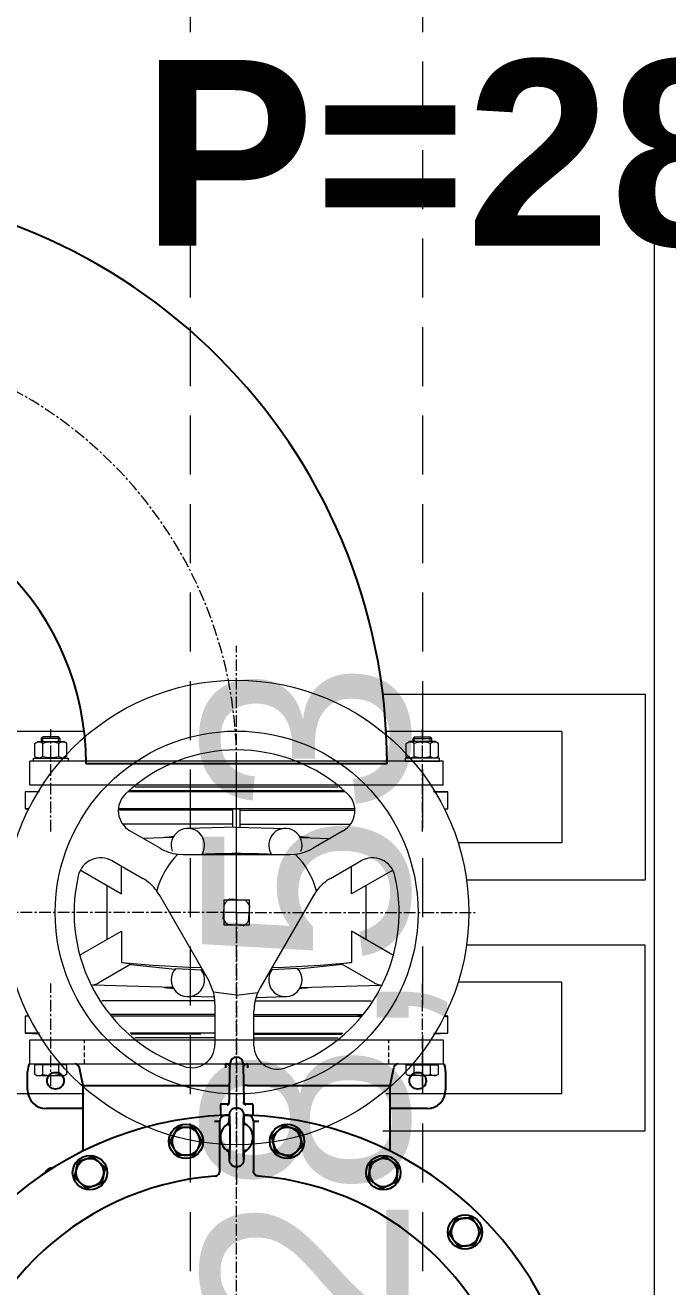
# Model space of a CAD drawing. Header units: millimetres. Extents: x 47998 to 491357, y 29487 to 305355.
# Drawn here: x 49682.9 to 49752.1, y 30411.9 to 30547.7 of the extents above; entities that cross this region are included whole.
import ezdxf

# ---------------------------------------------------------------- set-up
doc = ezdxf.new("R2010")
doc.units = ezdxf.units.MM
for name, pattern in [('GP kota 28.53_PBS_arhitektura$0$HIDDEN', [9.525, 6.35, -3.175]), ('GP kota 28.53_PBS_strojarstvo_rashladni_sustav$0$CENTER', [2, 1.25, -0.25, 0.25, -0.25]), ('GP kota 28.53_PBS_strojarstvo_rashladni_sustav$0$DASHED', [0.75, 0.5, -0.25])]:
    doc.linetypes.add(name, pattern=pattern)
doc.styles.add('GP kota 28.53_PBS_arhitektura$0$KOTE', font='arial.ttf')
doc.styles.add('MtXpl_Arial_Unicode_', font='')
doc.styles.get('MtXpl_Arial_Unicode_').set_extended_font_data('@Arial Unicode MS', bold=True)

msp = doc.modelspace()

# ---------------------------------------------------------------- linework, layer by layer
at = {"color": 252, "linetype": 'GP kota 28.53_PBS_arhitektura$0$HIDDEN', "lineweight": 18}
for p, q in [((49700.68, 30619.95), (49700.68, 30169.95)), ((49725.68, 30619.95), (49725.68, 30169.95))]:
    msp.add_line(p, q, dxfattribs=at)
at = {"color": 20, "linetype": 'Continuous', "lineweight": 18}
msp.add_line((49750.68, 30249.95), (49750.68, 30534.95), dxfattribs=at)
at = {"color": 4, "linetype": 'GP kota 28.53_PBS_strojarstvo_rashladni_sustav$0$CENTER', "lineweight": 9}
for p, q in [((49705.68, 30452.16), (49705.68, 30480.88)), ((49685.68, 30460.87), (49685.68, 30471.88)), ((49725.68, 30460.87), (49725.68, 30471.88)), ((49705.68, 30345.36), (49705.68, 30468.17)), ((49705.68, 30452.16), (49677.96, 30452.16)), ((49705.68, 30452.16), (49731.37, 30452.16)), ((49705.68, 30452.16), (49705.68, 30422.67)), ((49685.68, 30433.52), (49685.68, 30444.53)), ((49725.68, 30433.52), (49725.68, 30444.53))]:
    msp.add_line(p, q, dxfattribs=at)
at = {"color": 1, "linetype": 'Continuous', "lineweight": 15}
for p, q in [((49721.42, 30475.66), (49749.68, 30475.66)), ((49749.68, 30475.66), (49749.68, 30455.66)), ((49689.27, 30471.66), (49670.68, 30471.66)), ((49740.68, 30471.66), (49721.77, 30471.66)), ((49740.68, 30471.66), (49740.68, 30459.66)), ((49716.59, 30465.66), (49694.77, 30465.66)), ((49684.47, 30465.2), (49682.93, 30465.16)), ((49684.45, 30465.16), (49682.93, 30465.16)), ((49682.93, 30465.16), (49682.93, 30463.31)), ((49717.32, 30465.16), (49694.04, 30465.16)), ((49717.17, 30465.26), (49694.19, 30465.26)), ((49728.43, 30465.16), (49726.88, 30465.2)), ((49726.91, 30465.16), (49728.43, 30465.16)), ((49728.43, 30463.31), (49728.43, 30465.16)), ((49683.3, 30463.31), (49682.93, 30463.31)), ((49682.93, 30463.31), (49683.3, 30463.3)), ((49705.28, 30463.16), (49692.99, 30463.16)), ((49718.35, 30463.31), (49693.01, 30463.31)), ((49705.28, 30461.34), (49705.28, 30463.29)), ((49706.08, 30463.29), (49705.28, 30463.29)), ((49706.08, 30461.34), (49706.08, 30463.29)), ((49706.08, 30463.16), (49718.37, 30463.16)), ((49728.05, 30463.31), (49728.43, 30463.31)), ((49728.06, 30463.3), (49728.43, 30463.31)), ((49705.28, 30461.68), (49693.43, 30461.68)), ((49706.08, 30461.68), (49717.92, 30461.68)), ((49697.44, 30459.08), (49694.19, 30460.96)), ((49698.82, 30460.22), (49695.61, 30460.14)), ((49705.68, 30461.35), (49700.38, 30461.21)), ((49705.68, 30461.35), (49710.98, 30461.21)), ((49712.54, 30460.22), (49715.74, 30460.13)), ((49717.16, 30460.96), (49713.91, 30459.08)), ((49740.68, 30459.66), (49729.53, 30459.66)), ((49692.31, 30457.71), (49695.57, 30455.83)), ((49699.35, 30458.45), (49699.94, 30458.41)), ((49699.94, 30458.41), (49711.41, 30458.41)), ((49711.41, 30458.41), (49712, 30458.45)), ((49715.79, 30455.83), (49719.04, 30457.71)), ((49689.03, 30456.63), (49693.3, 30454.16)), ((49693.3, 30454.16), (49693.3, 30457.14)), ((49718.05, 30454.16), (49718.05, 30457.14)), ((49722.33, 30456.62), (49718.05, 30454.16)), ((49691.73, 30449.25), (49691.73, 30455.07)), ((49719.63, 30449.25), (49719.63, 30455.07)), ((49749.68, 30455.66), (49730.43, 30455.66)), ((49697.4, 30454), (49697.07, 30454.49)), ((49702.68, 30444.84), (49697.4, 30454)), ((49704.33, 30453.51), (49707.03, 30453.51)), ((49704.33, 30450.81), (49704.33, 30453.51)), ((49706.62, 30453.45), (49704.95, 30453.59)), ((49707.03, 30453.51), (49707.03, 30450.81)), ((49713.96, 30454), (49708.22, 30444.07)), ((49714.28, 30454.49), (49713.96, 30454)), ((49704.25, 30451.44), (49704.38, 30453.1)), ((49706.97, 30451.22), (49707.1, 30452.88)), ((49707.03, 30450.81), (49704.33, 30450.81)), ((49706.4, 30450.73), (49704.73, 30450.87)), ((49689.03, 30447.7), (49693.3, 30450.16)), ((49693.3, 30450.16), (49693.3, 30446.78)), ((49718.05, 30450.16), (49718.05, 30446.77)), ((49722.33, 30447.69), (49718.05, 30450.16)), ((49749.68, 30448.66), (49730.43, 30448.66)), ((49749.68, 30428.66), (49749.68, 30448.66)), ((49694.38, 30446.63), (49690.83, 30444.58)), ((49693.3, 30446.78), (49694.38, 30446.63)), ((49693.3, 30446.78), (49696.69, 30446.49)), ((49714.66, 30446.49), (49718.05, 30446.77)), ((49718.05, 30446.77), (49716.97, 30446.63)), ((49716.97, 30446.63), (49720.53, 30444.58)), ((49694.26, 30446.56), (49699.05, 30446.07)), ((49696.69, 30446.49), (49700.54, 30446.27)), ((49699.12, 30446.15), (49701.87, 30445.99)), ((49700.54, 30446.27), (49701.88, 30446.23)), ((49709.47, 30446.23), (49710.81, 30446.27)), ((49712.23, 30446.15), (49709.48, 30445.99)), ((49710.81, 30446.27), (49714.66, 30446.49)), ((49717.09, 30446.56), (49712.3, 30446.07)), ((49698.82, 30444.1), (49690.22, 30444.33)), ((49703.19, 30443.6), (49702.68, 30444.84)), ((49708.22, 30444.07), (49707.96, 30443.54)), ((49712.53, 30444.1), (49721.13, 30444.33)), ((49740.68, 30444.66), (49729.53, 30444.66)), ((49740.68, 30432.66), (49740.68, 30444.66)), ((49703.34, 30442.64), (49691.17, 30442.64)), ((49703.3, 30443.04), (49700.38, 30443.11)), ((49705.68, 30443.25), (49703.19, 30443.6)), ((49705.68, 30443.25), (49707.96, 30443.54)), ((49707.68, 30442.64), (49720.16, 30442.64)), ((49707.78, 30443.03), (49710.97, 30443.11)), ((49703.35, 30441.17), (49692.14, 30441.17)), ((49703.35, 30442.34), (49703.35, 30437.96)), ((49707.55, 30437.81), (49707.55, 30441.57)), ((49707.55, 30441.17), (49719.27, 30441.17)), ((49683.3, 30441.02), (49682.93, 30441.01)), ((49683.3, 30441.01), (49682.93, 30441.01)), ((49682.93, 30441.01), (49682.93, 30439.16)), ((49703.35, 30441.01), (49692.3, 30441.01)), ((49707.55, 30441.01), (49719.1, 30441.01)), ((49718.87, 30441.11), (49718.72, 30441.1)), ((49718.72, 30441.1), (49718.87, 30441.08)), ((49719.21, 30441.11), (49718.87, 30441.11)), ((49718.87, 30441.08), (49719.17, 30441.07)), ((49728.05, 30441.01), (49728.43, 30441.01)), ((49728.43, 30441.01), (49728.06, 30441.02)), ((49728.43, 30439.16), (49728.43, 30441.01)), ((49684.45, 30439.16), (49682.93, 30439.16)), ((49682.93, 30439.16), (49684.47, 30439.12)), ((49703.35, 30439.16), (49694.22, 30439.16)), ((49701.82, 30439.06), (49694.32, 30439.06)), ((49703.35, 30438.66), (49694.73, 30438.66)), ((49707.55, 30439.16), (49717.11, 30439.16)), ((49707.55, 30439.06), (49717, 30439.06)), ((49707.55, 30438.66), (49716.56, 30438.66)), ((49726.88, 30439.12), (49728.43, 30439.16)), ((49726.91, 30439.16), (49728.43, 30439.16)), ((49689.27, 30432.66), (49670.68, 30432.66)), ((49740.68, 30432.66), (49721.77, 30432.66)), ((49721.42, 30428.66), (49749.68, 30428.66))]:
    msp.add_line(p, q, dxfattribs=at)
at = {"color": 1, "linetype": 'Continuous', "lineweight": 9, "extrusion": (-0.707107, 0.707107, 0)}
for p, q in [((49684.68, 30470.9), (49684.83, 30471.06)), ((49724.83, 30471.06), (49724.68, 30470.9))]:
    msp.add_line(p, q, dxfattribs=at)
at = {"color": 1, "linetype": 'Continuous', "lineweight": 9, "extrusion": (6.12323e-17, 1, 0)}
for p, q in [((49686.52, 30471.06), (49684.83, 30471.06)), ((49724.83, 30471.06), (49726.52, 30471.06)), ((49684.29, 30470.56), (49687.06, 30470.56)), ((49686.68, 30470.9), (49684.68, 30470.9)), ((49727.06, 30470.56), (49724.29, 30470.56)), ((49724.68, 30470.9), (49726.68, 30470.9))]:
    msp.add_line(p, q, dxfattribs=at)
at = {"color": 4, "linetype": 'Continuous', "lineweight": 9, "extrusion": (-1, 6.12323e-17, 0)}
for p, q in [((49684.83, 30470.56), (49684.83, 30471.06)), ((49686.52, 30470.56), (49686.52, 30471.06))]:
    msp.add_line(p, q, dxfattribs=at)
at = {"color": 1, "linetype": 'Continuous', "lineweight": 9, "extrusion": (0.707107, 0.707107, 0)}
for p, q in [((49686.52, 30471.06), (49686.68, 30470.9)), ((49726.68, 30470.9), (49726.52, 30471.06))]:
    msp.add_line(p, q, dxfattribs=at)
at = {"color": 4, "linetype": 'Continuous', "lineweight": 9, "extrusion": (1, -6.12323e-17, 0)}
for p, q in [((49724.83, 30470.56), (49724.83, 30471.06)), ((49726.52, 30470.56), (49726.52, 30471.06))]:
    msp.add_line(p, q, dxfattribs=at)
at = {"color": 1, "linetype": 'Continuous', "lineweight": 9, "extrusion": (-0.5, 0.866025, 0)}
for p, q in [((49683.94, 30470.36), (49684.29, 30470.56)), ((49723.94, 30470.36), (49724.29, 30470.56)), ((49687.41, 30468.96), (49687.06, 30468.76)), ((49727.41, 30468.96), (49727.06, 30468.76)), ((49687.41, 30434.75), (49687.18, 30434.61)), ((49727.41, 30434.75), (49727.18, 30434.61))]:
    msp.add_line(p, q, dxfattribs=at)
at = {"color": 1, "linetype": 'Continuous', "lineweight": 9, "extrusion": (-1, 6.12323e-17, 0)}
for p, q in [((49683.94, 30468.96), (49683.94, 30470.36)), ((49684.68, 30470.56), (49684.68, 30470.9)), ((49684.81, 30468.96), (49684.81, 30470.36)), ((49686.54, 30468.96), (49686.54, 30470.36)), ((49686.68, 30470.56), (49686.68, 30470.9)), ((49687.41, 30468.96), (49687.41, 30470.36))]:
    msp.add_line(p, q, dxfattribs=at)
at = {"color": 1, "linetype": 'Continuous', "lineweight": 9, "extrusion": (0.5, 0.866025, 0)}
for p, q in [((49687.41, 30470.36), (49687.06, 30470.56)), ((49727.41, 30470.36), (49727.06, 30470.56)), ((49683.94, 30468.96), (49684.29, 30468.76)), ((49723.94, 30468.96), (49724.29, 30468.76)), ((49683.94, 30434.75), (49684.18, 30434.61)), ((49723.94, 30434.75), (49724.18, 30434.61))]:
    msp.add_line(p, q, dxfattribs=at)
at = {"color": 1, "linetype": 'Continuous', "lineweight": 9, "extrusion": (1, -6.12323e-17, 0)}
for p, q in [((49723.94, 30468.96), (49723.94, 30470.36)), ((49724.68, 30470.56), (49724.68, 30470.9)), ((49724.81, 30468.96), (49724.81, 30470.36)), ((49726.54, 30468.96), (49726.54, 30470.36)), ((49726.68, 30470.56), (49726.68, 30470.9)), ((49727.41, 30468.96), (49727.41, 30470.36))]:
    msp.add_line(p, q, dxfattribs=at)
at = {"color": 1, "linetype": 'Continuous', "lineweight": 9}
for p, q in [((49683.43, 30465.86), (49683.43, 30468.46)), ((49727.93, 30468.46), (49683.43, 30468.46)), ((49683.83, 30468.46), (49683.83, 30468.76)), ((49683.83, 30468.76), (49687.53, 30468.76)), ((49687.53, 30468.46), (49683.83, 30468.46)), ((49687.53, 30468.76), (49687.53, 30468.46)), ((49727.53, 30468.76), (49723.83, 30468.76)), ((49723.83, 30468.76), (49723.83, 30468.46)), ((49723.83, 30468.46), (49727.53, 30468.46)), ((49727.53, 30468.46), (49727.53, 30468.76)), ((49727.93, 30465.86), (49727.93, 30468.46)), ((49727.93, 30465.86), (49683.43, 30465.86)), ((49683.43, 30435.86), (49683.43, 30438.46)), ((49683.43, 30438.46), (49727.93, 30438.46)), ((49727.93, 30438.46), (49727.93, 30435.86)), ((49683.43, 30435.86), (49727.93, 30435.86))]:
    msp.add_line(p, q, dxfattribs=at)
at = {"color": 1, "linetype": 'Continuous', "lineweight": -3}
for p, q in [((49721.87, 30468.17), (49689.48, 30468.17)), ((49683.18, 30433.06), (49683.18, 30435.06)), ((49689.15, 30433.56), (49688.76, 30435.46)), ((49722.21, 30433.56), (49722.6, 30435.46)), ((49728.18, 30435.06), (49728.18, 30433.06)), ((49689.15, 30433.56), (49704.52, 30433.56)), ((49689.15, 30426.49), (49689.15, 30433.56)), ((49704.52, 30433.56), (49704.52, 30433.56)), ((49706.84, 30433.56), (49706.83, 30433.56)), ((49706.84, 30433.56), (49722.21, 30433.56)), ((49722.21, 30426.49), (49722.21, 30433.56)), ((49704.9, 30431.77), (49704.9, 30431.77)), ((49706.46, 30431.77), (49706.46, 30431.77)), ((49689.15, 30431.06), (49685.18, 30431.06)), ((49703.95, 30431.46), (49703.93, 30430.36)), ((49703.93, 30430.36), (49704.92, 30430.36)), ((49704.05, 30431.56), (49704.73, 30431.56)), ((49704.73, 30431.56), (49704.73, 30431.56)), ((49705.08, 30431.15), (49705.08, 30431.15)), ((49706.28, 30431.15), (49706.28, 30431.15)), ((49706.44, 30430.36), (49707.43, 30430.36)), ((49706.62, 30431.56), (49707.31, 30431.56)), ((49706.62, 30431.56), (49706.62, 30431.56)), ((49707.41, 30431.46), (49707.43, 30430.36)), ((49726.18, 30431.06), (49722.21, 30431.06)), ((49703.88, 30424.33), (49703.88, 30429.74)), ((49704.73, 30429.29), (49704.67, 30429.37)), ((49706.62, 30429.29), (49706.68, 30429.37)), ((49707.48, 30429.74), (49707.48, 30424.33)), ((49708.08, 30429.68), (49707.48, 30429.68)), ((49704.73, 30426.63), (49704.67, 30426.55)), ((49706.62, 30426.63), (49706.68, 30426.55))]:
    msp.add_line(p, q, dxfattribs=at)
at = {"color": 5, "linetype": 'GP kota 28.53_PBS_strojarstvo_rashladni_sustav$0$DASHED', "lineweight": 15}
for p, q in [((49689.3, 30435.86), (49689.3, 30438.46)), ((49722.05, 30435.86), (49722.05, 30438.46))]:
    msp.add_line(p, q, dxfattribs=at)
at = {"color": 1, "linetype": 'Continuous', "lineweight": 9, "extrusion": (-1, 4.28626e-16, 0)}
for p, q in [((49683.94, 30434.75), (49683.94, 30435.78)), ((49684.29, 30435.78), (49684.29, 30435.86)), ((49684.81, 30434.75), (49684.81, 30435.78)), ((49686.54, 30434.75), (49686.54, 30435.78)), ((49687.06, 30435.78), (49687.06, 30435.86)), ((49687.41, 30434.75), (49687.41, 30435.78))]:
    msp.add_line(p, q, dxfattribs=at)
at = {"color": 1, "linetype": 'Continuous', "lineweight": 9, "extrusion": (4.28626e-16, 1, 0)}
for p, q in [((49687.41, 30435.78), (49683.94, 30435.78)), ((49723.94, 30435.78), (49727.41, 30435.78)), ((49684.18, 30434.61), (49687.18, 30434.61)), ((49727.18, 30434.61), (49724.18, 30434.61))]:
    msp.add_line(p, q, dxfattribs=at)
at = {"color": 1, "linetype": 'Continuous', "lineweight": 9, "extrusion": (1, -4.28626e-16, 0)}
for p, q in [((49723.94, 30434.75), (49723.94, 30435.78)), ((49724.29, 30435.78), (49724.29, 30435.86)), ((49724.81, 30434.75), (49724.81, 30435.78)), ((49726.54, 30434.75), (49726.54, 30435.78)), ((49727.06, 30435.78), (49727.06, 30435.86)), ((49727.41, 30434.75), (49727.41, 30435.78))]:
    msp.add_line(p, q, dxfattribs=at)
at = {"color": 1, "linetype": 'Continuous', "lineweight": 15}
for radius in [25, 19.53]:
    msp.add_circle((49705.68, 30452.16), radius, dxfattribs=at)
at = {"color": 1, "linetype": 'Continuous', "lineweight": -3}
for centre, radius in [((49686.18, 30434.06), 0.9), ((49725.18, 30434.06), 0.9), ((49700.23, 30427.53), 1.85), ((49711.12, 30427.53), 1.85), ((49689.88, 30424.17), 1.85), ((49721.48, 30424.17), 1.85), ((49730.28, 30417.77), 1.85)]:
    msp.add_circle(centre, radius, dxfattribs=at)
for centre, radius, start, end in [((49659.98, 30468.17), 61.89, 0, 90), ((49659.98, 30468.17), 29.5, 0, 90), ((49685.18, 30435.06), 2, 156.4218, 180), ((49688.27, 30435.36), 0.5, 11.5493, 90), ((49704.48, 30435.26), 0.6, 34.908, 90), ((49705.68, 30435.91), 0.7, 1.8923, 178.1077), ((49706.88, 30435.26), 0.6, 90, 145.0921), ((49723.08, 30435.36), 0.5, 90, 168.4507), ((49726.18, 30435.06), 2, 0, 23.5782), ((49685.18, 30433.06), 2, 180, 270), ((49726.18, 30433.06), 2, 270, 0), ((49705.68, 30393.16), 37.2, 91.8789, 178.1211), ((49704.48, 30429.74), 0.6, 91.8789, 180), ((49704.05, 30431.46), 0.1, 90, 179), ((49705.68, 30393.16), 37.2, 91.1737, 91.8789), ((49705.68, 30393.16), 37.2, 88.1211, 88.8263), ((49705.68, 30393.16), 37.2, 1.8789, 88.1211), ((49706.88, 30429.74), 0.6, 0, 88.1211), ((49707.31, 30431.46), 0.1, 1, 90), ((49700.23, 30427.53), 1.5, 90, 150), ((49700.23, 30427.53), 1.5, 30, 90), ((49705.68, 30427.96), 1.75, 121.1704, 238.8295), ((49705.68, 30427.96), 1.75, 301.1704, 58.8193), ((49711.12, 30427.53), 1.5, 72, 132), ((49711.12, 30427.53), 1.5, 12, 72), ((49700.23, 30427.53), 1.5, 150, 210), ((49700.23, 30427.53), 1.5, 330, 30), ((49711.12, 30427.53), 1.5, 132, 192), ((49711.12, 30427.53), 1.5, 312, 12), ((49700.23, 30427.53), 1.5, 210, 270), ((49700.23, 30427.53), 1.5, 270, 330), ((49711.12, 30427.53), 1.5, 192, 252), ((49711.12, 30427.53), 1.5, 252, 312), ((49689.88, 30424.17), 1.5, 108, 168), ((49689.88, 30424.17), 1.5, 48, 108), ((49689.88, 30424.17), 1.5, 348, 48), ((49721.48, 30424.17), 1.5, 114, 174), ((49721.48, 30424.17), 1.5, 54, 114), ((49721.48, 30424.17), 1.5, 354, 54), ((49705.68, 30393.16), 30.72, 94.3982, 175.6018), ((49685.91, 30423.74), 0.95, 88.4287, 157.3158), ((49689.88, 30424.17), 1.5, 168, 228), ((49689.88, 30424.17), 1.5, 288, 348), ((49705.68, 30393.27), 31.09, 86.70248376371835, 86.70251591370993), ((49705.68, 30393.16), 30.72, 4.3982, 85.6018), ((49721.48, 30424.17), 1.5, 174, 234), ((49721.48, 30424.17), 1.5, 294, 354), ((49689.88, 30424.17), 1.5, 228, 288), ((49721.48, 30424.17), 1.5, 234, 294), ((49730.28, 30417.77), 1.5, 156, 216), ((49730.28, 30417.77), 1.5, 96, 156), ((49730.28, 30417.77), 1.5, 36, 96), ((49730.28, 30417.77), 1.5, 336, 36), ((49730.28, 30417.77), 1.5, 216, 276), ((49730.28, 30417.77), 1.5, 276, 336)]:
    msp.add_arc(centre, radius, start, end, dxfattribs=at)
at = {"color": 4, "linetype": 'GP kota 28.53_PBS_strojarstvo_rashladni_sustav$0$CENTER', "lineweight": 9}
msp.add_arc((49659.98, 30468.17), 45.7, 0, 90, dxfattribs=at)
at = {"color": 1, "linetype": 'Continuous', "lineweight": 9}
for centre, radius, start, end in [((49684.38, 30469.73), 0.766, 55.5615, 115.5615), ((49685.68, 30467.63), 2.86, 72.383, 107.617), ((49686.98, 30469.73), 0.766, 64.4385, 124.4385), ((49724.38, 30469.73), 0.766, 55.5615, 115.5615), ((49725.68, 30467.63), 2.86, 72.383, 107.617), ((49726.98, 30469.73), 0.766, 64.4385, 124.4385), ((49684.38, 30469.59), 0.766, 244.4385, 304.4385), ((49685.68, 30471.69), 2.86, 252.383, 287.617), ((49686.98, 30469.59), 0.766, 235.5615, 295.5615), ((49724.38, 30469.59), 0.766, 244.4385, 304.4385), ((49725.68, 30471.69), 2.86, 252.383, 287.617), ((49726.98, 30469.59), 0.766, 235.5615, 295.5615), ((49684.38, 30435.38), 0.766, 244.4469, 304.4469), ((49685.68, 30437.47), 2.86, 252.3875, 287.6125), ((49686.98, 30435.38), 0.766, 235.5531, 295.5531), ((49724.38, 30435.38), 0.766, 244.4469, 304.4469), ((49725.68, 30437.47), 2.86, 252.3875, 287.6125), ((49726.98, 30435.38), 0.766, 235.5531, 295.5531)]:
    msp.add_arc(centre, radius, start, end, dxfattribs=at)
at = {"color": 1, "linetype": 'Continuous', "lineweight": 15}
for centre, radius, start, end in [((49705.68, 30452.16), 17.5, 46.9578, 133.0422), ((49695.44, 30463.12), 2.5, 133.0422, 240), ((49715.91, 30463.12), 2.5, 300, 46.9578), ((49705.68, 30368.51), 92.05, 94.2379, 94.8288), ((49700.43, 30459.41), 1.8, 328.3472, 200.9759), ((49710.93, 30459.41), 1.8, 339.078, 211.5709), ((49705.68, 30368.51), 92.05, 85.1712, 85.7621), ((49699.94, 30463.41), 5, 240, 263.2619), ((49711.41, 30463.41), 5, 276.7381, 300), ((49691.06, 30455.55), 2.5, 60, 166.9578), ((49705.68, 30452.16), 8.91, 135.1713, 164.8287), ((49705.67, 30369.51), 88.99, 87.5784, 92.4062), ((49705.68, 30452.16), 8.91, 15.1713, 44.8287), ((49720.29, 30455.55), 2.5, 13.0422, 120), ((49705.68, 30452.16), 17.5, 166.9578, 251.2463), ((49689.93, 30458.19), 1.8, 232.902, 239.9923), ((49705.68, 30452.16), 17.5, 286.9578, 13.0422), ((49721.43, 30458.18), 1.8, 299.9923, 307.0932), ((49693.07, 30451.5), 5, 36.7381, 60), ((49718.29, 30451.5), 5, 120, 143.2619), ((49705.68, 30452.16), 1.6, 116.832, 147.5774), ((49705.68, 30452.16), 1.6, 26.832, 57.5774), ((49705.68, 30452.16), 1.6, 206.832, 237.5774), ((49705.68, 30452.16), 1.6, 296.832, 327.5774), ((49689.93, 30446.14), 1.8, 119.9923, 125.3928), ((49721.43, 30446.13), 1.8, 55.4809, 59.9923), ((49700.43, 30444.91), 1.8, 136.503, 36.7973), ((49705.69, 30534.81), 88.99, 267.5784, 267.6732), ((49710.93, 30444.91), 1.8, 143.1874, 43.4816), ((49705.69, 30534.81), 88.99, 272.3121, 272.4062), ((49689.93, 30446.14), 1.8, 272.0835, 299.9923), ((49705.68, 30535.81), 92.05, 265.1712, 265.7621), ((49705.68, 30535.81), 92.05, 274.2379, 274.8288), ((49721.43, 30446.13), 1.8, 239.9923, 268.061), ((49698.35, 30442.34), 5, 0, 14.5412), ((49712.55, 30441.57), 5, 156.7381, 180), ((49700.85, 30437.96), 2.5, 251.2463, 0), ((49710.05, 30437.81), 2.5, 180, 286.9578)]:
    msp.add_arc(centre, radius, start, end, dxfattribs=at)
at = {"color": 1, "linetype": 'Continuous', "lineweight": -3}
for centre, major_axis, ratio, start_param, end_param in [((49704.48, 30435.26), (-1.1, 0), 0.545455, 4.244083, 4.712389), ((49704.48, 30435.36), (0, 0.5), 0.068933, -1.369224, -0.002362), ((49706.88, 30435.36), (0, 0.5), 0.068933, 0.002362, 1.369224), ((49704.73, 30431.46), (0, 0.1), 0.579907, 0, 1.553323), ((49706.62, 30431.46), (0, 0.1), 0.579907, -1.553324, 0), ((49703.28, 30429.74), (-0.6, 0), 0.049036, 1.574013, 3.140787)]:
    msp.add_ellipse(centre, major_axis=major_axis, ratio=ratio, start_param=start_param, end_param=end_param, dxfattribs=at)
for points, knots in [([(49704.89, 30431.76), (49704.9, 30431.94), (49704.9, 30432.16), (49704.91, 30432.63), (49704.92, 30432.89), (49704.93, 30433.42), (49704.93, 30433.69), (49704.94, 30434.21), (49704.95, 30434.47), (49704.96, 30434.93), (49704.96, 30435.14), (49704.97, 30435.49), (49704.97, 30435.63), (49704.97, 30435.84), (49704.98, 30435.91), (49704.98, 30435.93), (49704.98, 30435.93), (49704.98, 30435.93)], [0, 0, 0, 0, 0.78292, 0.78292, 1.579889, 1.579889, 2.375084, 2.375084, 3.16998, 3.16998, 3.965691, 3.965691, 4.76335, 4.76335, 5.576576, 5.576576, 5.732143, 5.732143, 5.732143, 5.732143]), ([(49706.38, 30435.93), (49706.38, 30435.93), (49706.38, 30435.93), (49706.38, 30435.91), (49706.38, 30435.84), (49706.38, 30435.63), (49706.39, 30435.49), (49706.39, 30435.14), (49706.4, 30434.93), (49706.41, 30434.47), (49706.41, 30434.21), (49706.42, 30433.69), (49706.43, 30433.42), (49706.44, 30432.89), (49706.44, 30432.63), (49706.45, 30432.16), (49706.46, 30431.94), (49706.46, 30431.76)], [0, 0, 0, 0, 0.15608, 0.15608, 0.969293, 0.969293, 1.766953, 1.766953, 2.562665, 2.562665, 3.357559, 3.357559, 4.152749, 4.152749, 4.949717, 4.949717, 5.73255, 5.73255, 5.73255, 5.73255]), ([(49704.52, 30433.56), (49704.59, 30433.56), (49704.66, 30433.56), (49704.8, 30433.55), (49704.86, 30433.55), (49704.92, 30433.54), (49704.92, 30433.54), (49704.93, 30433.54)], [-0.9037962, -0.9037962, -0.9037962, -0.9037962, -0.6832036, -0.6832036, -0.451099, -0.451099, -0.432733, -0.432733, -0.432733, -0.432733]), ([(49706.83, 30433.56), (49706.76, 30433.56), (49706.69, 30433.56), (49706.55, 30433.55), (49706.49, 30433.55), (49706.43, 30433.54), (49706.43, 30433.54), (49706.43, 30433.54)], [0.000001, 0.000001, 0.000001, 0.000001, 0.2205492, 0.2205492, 0.4526071, 0.4526071, 0.4709694, 0.4709694, 0.4709694, 0.4709694]), ([(49704.67, 30431.46), (49704.71, 30431.46), (49704.75, 30431.47), (49704.78, 30431.49), (49704.8, 30431.51), (49704.82, 30431.52), (49704.83, 30431.54), (49704.84, 30431.55), (49704.84, 30431.56), (49704.85, 30431.57), (49704.88, 30431.63), (49704.89, 30431.7), (49704.9, 30431.77)], [0.000000002, 0.000000002, 0.000000002, 0.000000002, 0.001498404, 0.001498404, 0.001498404, 0.002459654, 0.002459654, 0.002459654, 0.002996807, 0.002996807, 0.002996807, 0.005993615, 0.005993615, 0.005993615, 0.005993615]), ([(49704.73, 30431.56), (49704.75, 30431.56), (49704.77, 30431.57), (49704.79, 30431.57), (49704.8, 30431.58), (49704.81, 30431.58), (49704.82, 30431.59), (49704.84, 30431.6), (49704.85, 30431.62), (49704.86, 30431.64), (49704.88, 30431.68), (49704.89, 30431.73), (49704.9, 30431.77)], [0, 0, 0, 0, 0.000877566, 0.000877566, 0.000877566, 0.001467306, 0.001467306, 0.001467306, 0.002934612, 0.002934612, 0.002934612, 0.005868743, 0.005868743, 0.005868743, 0.005868743]), ([(49706.68, 30431.46), (49706.64, 30431.46), (49706.6, 30431.47), (49706.57, 30431.49), (49706.55, 30431.51), (49706.54, 30431.52), (49706.53, 30431.54), (49706.52, 30431.55), (49706.51, 30431.56), (49706.5, 30431.57), (49706.47, 30431.63), (49706.46, 30431.7), (49706.46, 30431.77)], [0, 0, 0, 0, 0.001498404, 0.001498404, 0.001498404, 0.002415266, 0.002415266, 0.002415266, 0.002996807, 0.002996807, 0.002996807, 0.005993615, 0.005993615, 0.005993615, 0.005993615]), ([(49706.62, 30431.56), (49706.6, 30431.56), (49706.58, 30431.57), (49706.57, 30431.57), (49706.56, 30431.58), (49706.55, 30431.58), (49706.54, 30431.59), (49706.52, 30431.6), (49706.5, 30431.62), (49706.49, 30431.64), (49706.47, 30431.68), (49706.46, 30431.73), (49706.46, 30431.77)], [0, 0, 0, 0, 0.000877566, 0.000877566, 0.000877566, 0.001467306, 0.001467306, 0.001467306, 0.002934612, 0.002934612, 0.002934612, 0.00586865, 0.00586865, 0.00586865, 0.00586865]), ([(49704.53, 30430.34), (49704.53, 30430.34), (49704.53, 30430.34), (49704.53, 30430.34), (49704.61, 30430.35), (49704.69, 30430.35), (49704.77, 30430.35)], [0.012540228, 0.012540228, 0.012540228, 0.012540228, 0.012604504, 0.012604504, 0.012604504, 0.015695683, 0.015695683, 0.015695683, 0.015695683]), ([(49704.73, 30431.56), (49704.75, 30431.56), (49704.78, 30431.56), (49704.81, 30431.56), (49704.82, 30431.56), (49704.82, 30431.56), (49704.83, 30431.56), (49704.83, 30431.56), (49704.84, 30431.56), (49704.84, 30431.56)], [0.001142549, 0.001142549, 0.001142549, 0.001142549, 0.004544139, 0.004544139, 0.004544139, 0.005297671, 0.005297671, 0.005297671, 0.005841498, 0.005841498, 0.005841498, 0.005841498]), ([(49704.77, 30430.35), (49704.77, 30430.35), (49704.78, 30430.35), (49704.78, 30430.35), (49704.82, 30430.35), (49704.86, 30430.35), (49704.91, 30430.35), (49704.91, 30430.35), (49704.91, 30430.35), (49704.91, 30430.35)], [0.015695683, 0.015695683, 0.015695683, 0.015695683, 0.01575563, 0.01575563, 0.01575563, 0.017281437, 0.017281437, 0.017281437, 0.017333783, 0.017333783, 0.017333783, 0.017333783]), ([(49704.89, 30429.74), (49704.9, 30429.93), (49704.9, 30430.09), (49704.91, 30430.28), (49704.91, 30430.33), (49704.92, 30430.41), (49704.92, 30430.44), (49704.93, 30430.49), (49704.93, 30430.5), (49704.94, 30430.54), (49704.94, 30430.57), (49704.96, 30430.63), (49704.97, 30430.67), (49705, 30430.73), (49705.01, 30430.76), (49705.06, 30430.84), (49705.09, 30430.88), (49705.18, 30430.98), (49705.24, 30431.02), (49705.38, 30431.1), (49705.45, 30431.13), (49705.58, 30431.15), (49705.63, 30431.16), (49705.76, 30431.16), (49705.84, 30431.14), (49706, 30431.09), (49706.07, 30431.05), (49706.2, 30430.95), (49706.26, 30430.89), (49706.32, 30430.79), (49706.34, 30430.76), (49706.37, 30430.7), (49706.38, 30430.67), (49706.4, 30430.63), (49706.4, 30430.61), (49706.41, 30430.57), (49706.42, 30430.55), (49706.42, 30430.51), (49706.43, 30430.5), (49706.43, 30430.46), (49706.43, 30430.43), (49706.44, 30430.34), (49706.44, 30430.26), (49706.45, 30430.05), (49706.46, 30429.9), (49706.46, 30429.74)], [0, 0, 0, 0, 0.812703, 0.812703, 1.237875, 1.237875, 1.520232, 1.520232, 1.626256, 1.626256, 1.767357, 1.767357, 1.883412, 1.883412, 1.991442, 1.991442, 2.160174, 2.160174, 2.38207, 2.38207, 2.623065, 2.623065, 2.76685, 2.76685, 3.014743, 3.014743, 3.259556, 3.259556, 3.502849, 3.502849, 3.617177, 3.617177, 3.711025, 3.711025, 3.775502, 3.775502, 3.875274, 3.875274, 3.983833, 3.983833, 4.19623, 4.19623, 4.834281, 4.834281, 5.533924, 5.533924, 5.533924, 5.533924]), ([(49706.44, 30430.35), (49706.49, 30430.35), (49706.53, 30430.35), (49706.58, 30430.35), (49706.67, 30430.35), (49706.75, 30430.35), (49706.82, 30430.34)], [0.03309811, 0.03309811, 0.03309811, 0.03309811, 0.034720308, 0.034720308, 0.034720308, 0.037813511, 0.037813511, 0.037813511, 0.037813511]), ([(49706.52, 30431.56), (49706.53, 30431.56), (49706.54, 30431.56), (49706.54, 30431.56), (49706.57, 30431.56), (49706.6, 30431.56), (49706.62, 30431.56)], [0.009440329, 0.009440329, 0.009440329, 0.009440329, 0.010180853, 0.010180853, 0.010180853, 0.01357447, 0.01357447, 0.01357447, 0.01357447]), ([(49704.67, 30429.37), (49704.71, 30429.4), (49704.75, 30429.43), (49704.78, 30429.47), (49704.8, 30429.49), (49704.81, 30429.52), (49704.83, 30429.54), (49704.84, 30429.55), (49704.84, 30429.57), (49704.85, 30429.58), (49704.88, 30429.64), (49704.89, 30429.71), (49704.89, 30429.77)], [0, 0, 0, 0, 0.001498404, 0.001498404, 0.001498404, 0.002419827, 0.002419827, 0.002419827, 0.002996807, 0.002996807, 0.002996807, 0.005553398, 0.005553398, 0.005553398, 0.005553398]), ([(49704.85, 30429.49), (49704.85, 30429.49), (49704.84, 30429.49), (49704.79, 30429.46), (49704.75, 30429.43), (49704.72, 30429.41), (49704.71, 30429.4), (49704.71, 30429.4)], [2.6403355, 2.6403355, 2.6403355, 2.6403355, 2.6668441, 2.6668441, 3.0019038, 3.0019038, 3.2038233, 3.2038233, 3.2038233, 3.2038233]), ([(49704.73, 30429.29), (49704.75, 30429.31), (49704.77, 30429.34), (49704.79, 30429.36), (49704.8, 30429.38), (49704.81, 30429.39), (49704.82, 30429.41), (49704.84, 30429.45), (49704.85, 30429.49), (49704.86, 30429.54), (49704.88, 30429.61), (49704.89, 30429.69), (49704.89, 30429.77)], [0, 0, 0, 0, 0.000877566, 0.000877566, 0.000877566, 0.001467306, 0.001467306, 0.001467306, 0.002934612, 0.002934612, 0.002934612, 0.005508983, 0.005508983, 0.005508983, 0.005508983]), ([(49704.98, 30427.96), (49704.98, 30428.22), (49704.98, 30428.48), (49704.97, 30428.97), (49704.97, 30429.21), (49704.96, 30429.63), (49704.96, 30429.81), (49704.95, 30430.1), (49704.95, 30430.21), (49704.94, 30430.28), (49704.94, 30430.29), (49704.94, 30430.29)], [0, 0, 0, 0, 0.772132, 0.772132, 1.559376, 1.559376, 2.344158, 2.344158, 3.111742, 3.111742, 3.360179, 3.360179, 3.360179, 3.360179]), ([(49706.41, 30430.29), (49706.41, 30430.29), (49706.41, 30430.29), (49706.41, 30430.29), (49706.41, 30430.29), (49706.41, 30430.25), (49706.41, 30430.21), (49706.4, 30430.09), (49706.4, 30429.99), (49706.39, 30429.72), (49706.39, 30429.54), (49706.38, 30429.13), (49706.38, 30428.89), (49706.38, 30428.43), (49706.38, 30428.19), (49706.38, 30427.96)], [5.903535, 5.903535, 5.903535, 5.903535, 5.909303, 5.909303, 6.107622, 6.107622, 6.477937, 6.477937, 7.070262, 7.070262, 7.803554, 7.803554, 8.574519, 8.574519, 9.268829, 9.268829, 9.268829, 9.268829]), ([(49706.62, 30429.29), (49706.6, 30429.31), (49706.58, 30429.34), (49706.57, 30429.36), (49706.56, 30429.38), (49706.55, 30429.39), (49706.54, 30429.41), (49706.52, 30429.45), (49706.5, 30429.49), (49706.49, 30429.54), (49706.47, 30429.61), (49706.46, 30429.69), (49706.46, 30429.77)], [0, 0, 0, 0, 0.000877566, 0.000877566, 0.000877566, 0.001467306, 0.001467306, 0.001467306, 0.002934612, 0.002934612, 0.002934612, 0.005508973, 0.005508973, 0.005508973, 0.005508973]), ([(49706.68, 30429.37), (49706.64, 30429.4), (49706.6, 30429.43), (49706.57, 30429.47), (49706.54, 30429.51), (49706.52, 30429.54), (49706.5, 30429.58), (49706.48, 30429.64), (49706.46, 30429.71), (49706.46, 30429.77)], [0, 0, 0, 0, 0.001498404, 0.001498404, 0.001498404, 0.002996807, 0.002996807, 0.002996807, 0.005548719, 0.005548719, 0.005548719, 0.005548719]), ([(49706.64, 30429.4), (49706.64, 30429.4), (49706.63, 30429.41), (49706.59, 30429.44), (49706.56, 30429.46), (49706.52, 30429.48), (49706.51, 30429.49), (49706.5, 30429.49)], [0, 0, 0, 0, 0.2398306, 0.2398306, 0.5161634, 0.5161634, 0.5635887, 0.5635887, 0.5635887, 0.5635887]), ([(49704.94, 30425.63), (49704.94, 30425.63), (49704.94, 30425.63), (49704.94, 30425.63), (49704.94, 30425.64), (49704.94, 30425.67), (49704.94, 30425.71), (49704.95, 30425.83), (49704.95, 30425.93), (49704.96, 30426.2), (49704.96, 30426.38), (49704.97, 30426.79), (49704.97, 30427.03), (49704.98, 30427.5), (49704.98, 30427.73), (49704.98, 30427.96)], [5.903535, 5.903535, 5.903535, 5.903535, 5.909303, 5.909303, 6.107622, 6.107622, 6.477937, 6.477937, 7.070262, 7.070262, 7.803554, 7.803554, 8.574519, 8.574519, 9.268829, 9.268829, 9.268829, 9.268829]), ([(49706.38, 30427.96), (49706.38, 30427.7), (49706.38, 30427.44), (49706.38, 30426.95), (49706.39, 30426.71), (49706.39, 30426.29), (49706.4, 30426.11), (49706.4, 30425.82), (49706.41, 30425.71), (49706.41, 30425.64), (49706.41, 30425.63), (49706.41, 30425.63)], [0, 0, 0, 0, 0.772132, 0.772132, 1.559376, 1.559376, 2.344158, 2.344158, 3.111742, 3.111742, 3.360179, 3.360179, 3.360179, 3.360179]), ([(49704.67, 30426.55), (49704.71, 30426.52), (49704.75, 30426.49), (49704.78, 30426.45), (49704.8, 30426.43), (49704.82, 30426.41), (49704.83, 30426.38), (49704.84, 30426.37), (49704.84, 30426.35), (49704.85, 30426.34), (49704.88, 30426.28), (49704.89, 30426.22), (49704.89, 30426.15)], [0.000000002, 0.000000002, 0.000000002, 0.000000002, 0.001498404, 0.001498404, 0.001498404, 0.002459654, 0.002459654, 0.002459654, 0.002996807, 0.002996807, 0.002996807, 0.005553064, 0.005553064, 0.005553064, 0.005553064]), ([(49704.71, 30426.52), (49704.71, 30426.52), (49704.73, 30426.51), (49704.77, 30426.48), (49704.81, 30426.45), (49704.85, 30426.43)], [0, 0, 0, 0, 0.2837834, 0.2837834, 0.5628961, 0.5628961, 0.5628961, 0.5628961]), ([(49704.73, 30426.63), (49704.75, 30426.61), (49704.77, 30426.59), (49704.79, 30426.56), (49704.8, 30426.55), (49704.81, 30426.53), (49704.82, 30426.51), (49704.84, 30426.47), (49704.85, 30426.43), (49704.86, 30426.39), (49704.88, 30426.31), (49704.89, 30426.23), (49704.89, 30426.16)], [0, 0, 0, 0, 0.000877566, 0.000877566, 0.000877566, 0.001467306, 0.001467306, 0.001467306, 0.002934612, 0.002934612, 0.002934612, 0.005508973, 0.005508973, 0.005508973, 0.005508973]), ([(49706.62, 30426.63), (49706.6, 30426.61), (49706.58, 30426.59), (49706.57, 30426.56), (49706.56, 30426.55), (49706.55, 30426.53), (49706.54, 30426.51), (49706.52, 30426.47), (49706.5, 30426.43), (49706.49, 30426.39), (49706.47, 30426.31), (49706.46, 30426.23), (49706.46, 30426.16)], [0, 0, 0, 0, 0.000877566, 0.000877566, 0.000877566, 0.001467306, 0.001467306, 0.001467306, 0.002934612, 0.002934612, 0.002934612, 0.005508983, 0.005508983, 0.005508983, 0.005508983]), ([(49706.68, 30426.55), (49706.64, 30426.52), (49706.6, 30426.49), (49706.57, 30426.45), (49706.55, 30426.43), (49706.54, 30426.41), (49706.53, 30426.38), (49706.52, 30426.37), (49706.51, 30426.36), (49706.5, 30426.34), (49706.48, 30426.28), (49706.46, 30426.22), (49706.46, 30426.15)], [0, 0, 0, 0, 0.001498404, 0.001498404, 0.001498404, 0.002415266, 0.002415266, 0.002415266, 0.002996807, 0.002996807, 0.002996807, 0.005553331, 0.005553331, 0.005553331, 0.005553331]), ([(49706.5, 30426.43), (49706.52, 30426.44), (49706.53, 30426.45), (49706.59, 30426.48), (49706.62, 30426.5), (49706.64, 30426.52), (49706.64, 30426.52), (49706.64, 30426.52)], [2.6401081, 2.6401081, 2.6401081, 2.6401081, 2.7269226, 2.7269226, 3.0686634, 3.0686634, 3.2034938, 3.2034938, 3.2034938, 3.2034938]), ([(49706.46, 30426.18), (49706.46, 30425.99), (49706.45, 30425.83), (49706.44, 30425.65), (49706.44, 30425.59), (49706.43, 30425.51), (49706.43, 30425.48), (49706.43, 30425.44), (49706.42, 30425.42), (49706.42, 30425.38), (49706.41, 30425.36), (49706.4, 30425.29), (49706.38, 30425.26), (49706.36, 30425.19), (49706.34, 30425.16), (49706.29, 30425.08), (49706.26, 30425.04), (49706.17, 30424.94), (49706.11, 30424.9), (49705.98, 30424.82), (49705.9, 30424.79), (49705.77, 30424.77), (49705.72, 30424.77), (49705.59, 30424.77), (49705.51, 30424.78), (49705.36, 30424.83), (49705.28, 30424.87), (49705.15, 30424.97), (49705.1, 30425.03), (49705.03, 30425.13), (49705.01, 30425.16), (49704.98, 30425.22), (49704.97, 30425.25), (49704.96, 30425.29), (49704.95, 30425.31), (49704.94, 30425.35), (49704.94, 30425.37), (49704.93, 30425.41), (49704.93, 30425.42), (49704.92, 30425.47), (49704.92, 30425.49), (49704.91, 30425.58), (49704.91, 30425.66), (49704.9, 30425.88), (49704.9, 30426.02), (49704.89, 30426.18)], [0, 0, 0, 0, 0.812703, 0.812703, 1.237875, 1.237875, 1.520232, 1.520232, 1.626256, 1.626256, 1.767357, 1.767357, 1.883412, 1.883412, 1.991442, 1.991442, 2.160174, 2.160174, 2.38207, 2.38207, 2.623065, 2.623065, 2.76685, 2.76685, 3.014743, 3.014743, 3.259556, 3.259556, 3.502849, 3.502849, 3.617177, 3.617177, 3.711025, 3.711025, 3.775502, 3.775502, 3.875274, 3.875274, 3.983833, 3.983833, 4.19623, 4.19623, 4.834281, 4.834281, 5.533924, 5.533924, 5.533924, 5.533924]), ([(49703.32, 30423.79), (49703.4, 30423.79), (49703.47, 30423.81), (49703.6, 30423.87), (49703.67, 30423.92), (49703.77, 30424.03), (49703.81, 30424.1), (49703.86, 30424.24), (49703.88, 30424.31), (49703.88, 30424.38), (49703.88, 30424.38), (49703.88, 30424.38)], [-0.9004468, -0.9004468, -0.9004468, -0.9004468, -0.6817895, -0.6817895, -0.4495896, -0.4495896, -0.2170841, -0.2170841, 0, 0, 0.0013916, 0.0013916, 0.0013916, 0.0013916]), ([(49708.03, 30423.79), (49707.96, 30423.79), (49707.89, 30423.81), (49707.75, 30423.87), (49707.69, 30423.92), (49707.58, 30424.03), (49707.54, 30424.1), (49707.49, 30424.24), (49707.48, 30424.31), (49707.48, 30424.38), (49707.48, 30424.38), (49707.48, 30424.38)], [0, 0, 0, 0, 0.2186101, 0.2186101, 0.4507598, 0.4507598, 0.6832151, 0.6832151, 0.9002524, 0.9002524, 0.9016437, 0.9016437, 0.9016437, 0.9016437])]:
    msp.add_open_spline(points, degree=3, knots=knots, dxfattribs=at)
for points in [[(49704.89, 30431.72), (49704.89, 30431.73), (49704.89, 30431.75), (49704.89, 30431.76)], [(49706.46, 30431.76), (49706.46, 30431.75), (49706.46, 30431.73), (49706.46, 30431.72)], [(49704.46, 30430.34), (49704.48, 30430.34), (49704.5, 30430.34), (49704.53, 30430.34)], [(49706.51, 30431.56), (49706.51, 30431.56), (49706.52, 30431.56), (49706.52, 30431.56)], [(49706.56, 30431.5), (49706.54, 30431.52), (49706.52, 30431.54), (49706.51, 30431.56)], [(49706.68, 30431.46), (49706.64, 30431.46), (49706.61, 30431.47), (49706.58, 30431.49)], [(49706.82, 30430.34), (49706.82, 30430.34), (49706.82, 30430.34), (49706.83, 30430.34)], [(49706.83, 30430.34), (49706.85, 30430.34), (49706.87, 30430.34), (49706.9, 30430.34)], [(49703.32, 30423.79), (49703.32, 30423.79), (49703.32, 30423.79), (49703.32, 30423.79)]]:
    msp.add_open_spline(points, degree=3, dxfattribs=at)
for points, weights in [([(49698.93, 30428.28), (49699.13, 30428.63), (49699.37, 30429.03)], [1.75055534995, 1.75055534995, 1.6248711306]), ([(49700.23, 30429.03), (49699.83, 30429.03), (49699.37, 30429.03)], [1.75055534995, 1.75055534995, 1.6248711306]), ([(49701.1, 30429.03), (49700.63, 30429.03), (49700.23, 30429.03)], [1.6248711306, 1.75055534995, 1.75055534995]), ([(49701.1, 30429.03), (49701.33, 30428.63), (49701.53, 30428.28)], [1.6248711306, 1.75055534995, 1.75055534995]), ([(49710.12, 30428.65), (49710.42, 30428.92), (49710.76, 30429.23)], [1.75055534995, 1.75055534995, 1.6248711306]), ([(49711.58, 30428.96), (49711.2, 30429.08), (49710.76, 30429.23)], [1.75055534995, 1.75055534995, 1.6248711306]), ([(49712.41, 30428.69), (49711.97, 30428.84), (49711.58, 30428.96)], [1.6248711306, 1.75055534995, 1.75055534995]), ([(49698.5, 30427.53), (49698.73, 30427.93), (49698.93, 30428.28)], [1.6248711306, 1.75055534995, 1.75055534995]), ([(49701.53, 30428.28), (49701.73, 30427.93), (49701.96, 30427.53)], [1.75055534995, 1.75055534995, 1.6248711306]), ([(49709.47, 30428.07), (49709.82, 30428.38), (49710.12, 30428.65)], [1.6248711306, 1.75055534995, 1.75055534995]), ([(49709.65, 30427.22), (49709.57, 30427.61), (49709.47, 30428.07)], [1.75055534995, 1.75055534995, 1.6248711306]), ([(49712.41, 30428.69), (49712.5, 30428.24), (49712.59, 30427.84)], [1.6248711306, 1.75055534995, 1.75055534995]), ([(49712.59, 30427.84), (49712.67, 30427.45), (49712.77, 30427)], [1.75055534995, 1.75055534995, 1.6248711306]), ([(49698.93, 30426.78), (49698.73, 30427.13), (49698.5, 30427.53)], [1.75055534995, 1.75055534995, 1.6248711306]), ([(49699.37, 30426.03), (49699.13, 30426.43), (49698.93, 30426.78)], [1.6248711306, 1.75055534995, 1.75055534995]), ([(49701.53, 30426.78), (49701.33, 30426.43), (49701.1, 30426.03)], [1.75055534995, 1.75055534995, 1.6248711306]), ([(49701.96, 30427.53), (49701.73, 30427.13), (49701.53, 30426.78)], [1.6248711306, 1.75055534995, 1.75055534995]), ([(49709.83, 30426.37), (49709.74, 30426.83), (49709.65, 30427.22)], [1.6248711306, 1.75055534995, 1.75055534995]), ([(49710.66, 30426.11), (49710.27, 30426.23), (49709.83, 30426.37)], [1.75055534995, 1.75055534995, 1.6248711306]), ([(49712.12, 30426.42), (49711.83, 30426.15), (49711.48, 30425.84)], [1.75055534995, 1.75055534995, 1.6248711306]), ([(49712.77, 30427), (49712.42, 30426.69), (49712.12, 30426.42)], [1.6248711306, 1.75055534995, 1.75055534995]), ([(49688.41, 30424.48), (49688.49, 30424.87), (49688.59, 30425.33)], [1.75055534995, 1.75055534995, 1.6248711306]), ([(49689.41, 30425.59), (49689.03, 30425.47), (49688.59, 30425.33)], [1.75055534995, 1.75055534995, 1.6248711306]), ([(49690.24, 30425.86), (49689.8, 30425.72), (49689.41, 30425.59)], [1.6248711306, 1.75055534995, 1.75055534995]), ([(49690.24, 30425.86), (49690.58, 30425.55), (49690.88, 30425.28)], [1.6248711306, 1.75055534995, 1.75055534995]), ([(49690.88, 30425.28), (49691.18, 30425.01), (49691.53, 30424.7)], [1.75055534995, 1.75055534995, 1.6248711306]), ([(49700.23, 30426.03), (49699.83, 30426.03), (49699.37, 30426.03)], [1.75055534995, 1.75055534995, 1.6248711306]), ([(49701.1, 30426.03), (49700.63, 30426.03), (49700.23, 30426.03)], [1.6248711306, 1.75055534995, 1.75055534995]), ([(49711.48, 30425.84), (49711.04, 30425.98), (49710.66, 30426.11)], [1.6248711306, 1.75055534995, 1.75055534995]), ([(49719.98, 30424.33), (49720.03, 30424.72), (49720.07, 30425.19)], [1.75055534995, 1.75055534995, 1.6248711306]), ([(49720.07, 30425.19), (49720.5, 30425.38), (49720.87, 30425.54)], [1.6248711306, 1.75055534995, 1.75055534995]), ([(49720.87, 30425.54), (49721.23, 30425.7), (49721.66, 30425.89)], [1.75055534995, 1.75055534995, 1.6248711306]), ([(49722.36, 30425.38), (49722.03, 30425.62), (49721.66, 30425.89)], [1.75055534995, 1.75055534995, 1.6248711306]), ([(49723.06, 30424.87), (49722.68, 30425.15), (49722.36, 30425.38)], [1.6248711306, 1.75055534995, 1.75055534995]), ([(49723.06, 30424.87), (49723.01, 30424.41), (49722.97, 30424.01)], [1.6248711306, 1.75055534995, 1.75055534995]), ([(49688.23, 30423.63), (49688.33, 30424.09), (49688.41, 30424.48)], [1.6248711306, 1.75055534995, 1.75055534995]), ([(49688.87, 30423.05), (49688.58, 30423.32), (49688.23, 30423.63)], [1.75055534995, 1.75055534995, 1.6248711306]), ([(49691.35, 30423.86), (49691.26, 30423.46), (49691.17, 30423.01)], [1.75055534995, 1.75055534995, 1.6248711306]), ([(49691.53, 30424.7), (49691.43, 30424.25), (49691.35, 30423.86)], [1.6248711306, 1.75055534995, 1.75055534995]), ([(49719.89, 30423.46), (49719.94, 30423.93), (49719.98, 30424.33)], [1.6248711306, 1.75055534995, 1.75055534995]), ([(49722.97, 30424.01), (49722.93, 30423.61), (49722.88, 30423.15)], [1.75055534995, 1.75055534995, 1.6248711306]), ([(49689.52, 30422.47), (49689.17, 30422.78), (49688.87, 30423.05)], [1.6248711306, 1.75055534995, 1.75055534995]), ([(49690.34, 30422.74), (49689.96, 30422.62), (49689.52, 30422.47)], [1.75055534995, 1.75055534995, 1.6248711306]), ([(49691.17, 30423.01), (49690.72, 30422.87), (49690.34, 30422.74)], [1.6248711306, 1.75055534995, 1.75055534995]), ([(49720.59, 30422.95), (49720.27, 30423.19), (49719.89, 30423.46)], [1.75055534995, 1.75055534995, 1.6248711306]), ([(49721.29, 30422.45), (49720.92, 30422.72), (49720.59, 30422.95)], [1.6248711306, 1.75055534995, 1.75055534995]), ([(49722.09, 30422.8), (49721.72, 30422.63), (49721.29, 30422.45)], [1.75055534995, 1.75055534995, 1.6248711306]), ([(49722.88, 30423.15), (49722.45, 30422.96), (49722.09, 30422.8)], [1.6248711306, 1.75055534995, 1.75055534995]), ([(49728.56, 30417.59), (49728.75, 30418.01), (49728.91, 30418.38)], [1.6248711306, 1.75055534995, 1.75055534995]), ([(49728.91, 30418.38), (49729.08, 30418.75), (49729.27, 30419.17)], [1.75055534995, 1.75055534995, 1.6248711306]), ([(49729.27, 30419.17), (49729.73, 30419.22), (49730.13, 30419.26)], [1.6248711306, 1.75055534995, 1.75055534995]), ([(49730.13, 30419.26), (49730.53, 30419.3), (49730.99, 30419.35)], [1.75055534995, 1.75055534995, 1.6248711306]), ([(49731.5, 30418.65), (49731.26, 30418.98), (49730.99, 30419.35)], [1.75055534995, 1.75055534995, 1.6248711306]), ([(49732.01, 30417.95), (49731.73, 30418.33), (49731.5, 30418.65)], [1.6248711306, 1.75055534995, 1.75055534995]), ([(49729.07, 30416.89), (49728.83, 30417.21), (49728.56, 30417.59)], [1.75055534995, 1.75055534995, 1.6248711306]), ([(49729.58, 30416.19), (49729.31, 30416.56), (49729.07, 30416.89)], [1.6248711306, 1.75055534995, 1.75055534995]), ([(49731.65, 30417.16), (49731.49, 30416.79), (49731.3, 30416.37)], [1.75055534995, 1.75055534995, 1.6248711306]), ([(49732.01, 30417.95), (49731.82, 30417.53), (49731.65, 30417.16)], [1.6248711306, 1.75055534995, 1.75055534995]), ([(49730.44, 30416.28), (49730.04, 30416.23), (49729.58, 30416.19)], [1.75055534995, 1.75055534995, 1.6248711306]), ([(49731.3, 30416.37), (49730.84, 30416.32), (49730.44, 30416.28)], [1.6248711306, 1.75055534995, 1.75055534995])]:
    msp.add_rational_spline(points, weights, degree=2, dxfattribs=at)

# ---------------------------------------------------------------- texts
at = {"color": 122, "linetype": 'Continuous', "lineweight": 9, "style": 'MtXpl_Arial_Unicode_'}
msp.add_text('P=28.60 m²', height=20, dxfattribs=at).set_placement((49695.44, 30523.92))
at = {"color": 2, "linetype": 'Continuous', "lineweight": 20, "style": 'GP kota 28.53_PBS_arhitektura$0$KOTE', "width": 0.95}
msp.add_attdef('+28,53', (49724.21, 30387.96), '', height=22.27, rotation=90, dxfattribs=at)

doc.saveas('drawing.dxf')
